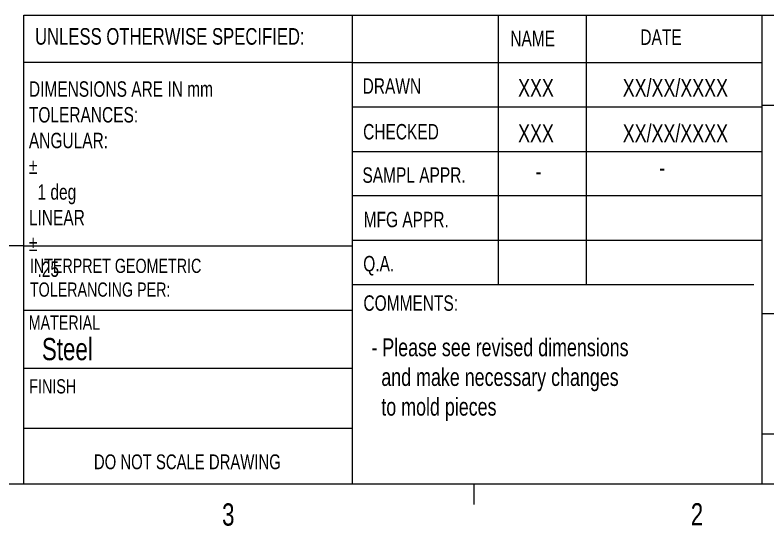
# Model space of a CAD drawing. Header units: millimetres. Extents: x 0 to 270, y 0 to 208.
# Drawn here: x 120.9 to 201.4, y 5.5 to 60.2 of the extents above; entities that cross this region are included whole.
import ezdxf

# ---------------------------------------------------------------- set-up
doc = ezdxf.new("R2010")
doc.units = ezdxf.units.MM
doc.styles.add('SLDTEXTSTYLE0', font='TXT', dxfattribs={"width": 0.75})

msp = doc.modelspace()

# ---------------------------------------------------------------- linework, layer by layer
at = {"color": 7, "linetype": 'Continuous', "lineweight": 18}
for p, q in [((121.874, 9.959), (121.874, 60.151)), ((121.874, 60.151), (270, 60.151)), ((156.963, 60.151), (156.963, 9.959)), ((172.581, 60.151), (172.581, 31.278)), ((181.995, 60.151), (181.995, 31.278)), ((200.793, 60.151), (200.793, 9.959)), ((156.963, 55.091), (121.874, 55.091)), ((156.963, 55.091), (200.793, 55.091)), ((156.963, 50.328), (200.793, 50.328)), ((200.793, 50.527), (270, 50.527)), ((156.963, 45.566), (200.793, 45.566)), ((200.793, 40.803), (156.963, 40.803)), ((121.874, 35.453), (78.073, 35.453)), ((121.874, 35.453), (156.963, 35.453)), ((200.793, 36.041), (156.963, 36.041)), ((199.929, 31.278), (156.963, 31.278)), ((121.874, 28.595), (156.963, 28.595)), ((200.793, 28.243), (270, 28.243)), ((121.874, 22.365), (156.963, 22.365)), ((121.874, 15.96), (156.963, 15.96)), ((200.793, 15.366), (270, 15.366)), ((270, 9.959), (8.38, 9.959)), ((169.981, 9.959), (169.981, 7.805))]:
    msp.add_line(p, q, dxfattribs=at)

# ---------------------------------------------------------------- texts
at = {"color": 7, "linetype": 'Continuous', "lineweight": 0, "style": 'SLDTEXTSTYLE0'}
for s, insert, char_height, attachment_point in [('UNLESS OTHERWISE SPECIFIED:', (123.058, 58.758), 1.778, 1), ('NAME', (173.89, 58.468), 1.651, 1), ('DATE', (187.801, 58.612), 1.651, 1), ('DRAWN', (158.097, 53.381), 1.651, 1), ('XXX', (176.636, 53.319), 1.905, 2), ('XX/XX/XXXX', (191.546, 53.319), 1.905, 2), ('DIMENSIONS ARE IN mm^JTOLERANCES:^JANGULAR: ^J%%p^J  1 deg^JLINEAR    ^J%%p^J  .25', (122.405, 53.062), 1.651, 1), ('CHECKED', (158.151, 48.495), 1.651, 1), ('XXX', (176.636, 48.457), 1.905, 2), ('XX/XX/XXXX', (191.546, 48.457), 1.905, 2), ('SAMPL APPR.', (158.077, 43.859), 1.651, 1), ('-', (190.135, 44.792), 1.905, 2), ('-', (176.901, 44.403), 1.905, 2), ('MFG APPR.', (158.203, 39.104), 1.651, 1), ('INTERPRET GEOMETRIC^JTOLERANCING PER:', (122.509, 34.087), 1.524, 1), ('Q.A.', (158.162, 34.382), 1.651, 1), ('COMMENTS:', (158.184, 30.167), 1.651, 1), ('MATERIAL', (122.38, 28.012), 1.524, 1), ('Steel', (123.796, 25.611), 2.3813, 1), ('- Please see revised dimensions^J  and make necessary changes^J  to mold pieces', (159.034, 25.557), 1.905, 1), ('FINISH', (122.45, 21.197), 1.524, 1), ('DO NOT SCALE DRAWING', (139.354, 13.153), 1.5875, 2), ('3', (143.064, 7.915), 2.381, 1), ('2', (193.192, 7.936), 2.381, 1)]:
    msp.add_mtext(s, dxfattribs=dict(at, insert=insert, char_height=char_height, attachment_point=attachment_point))

doc.saveas('drawing.dxf')
